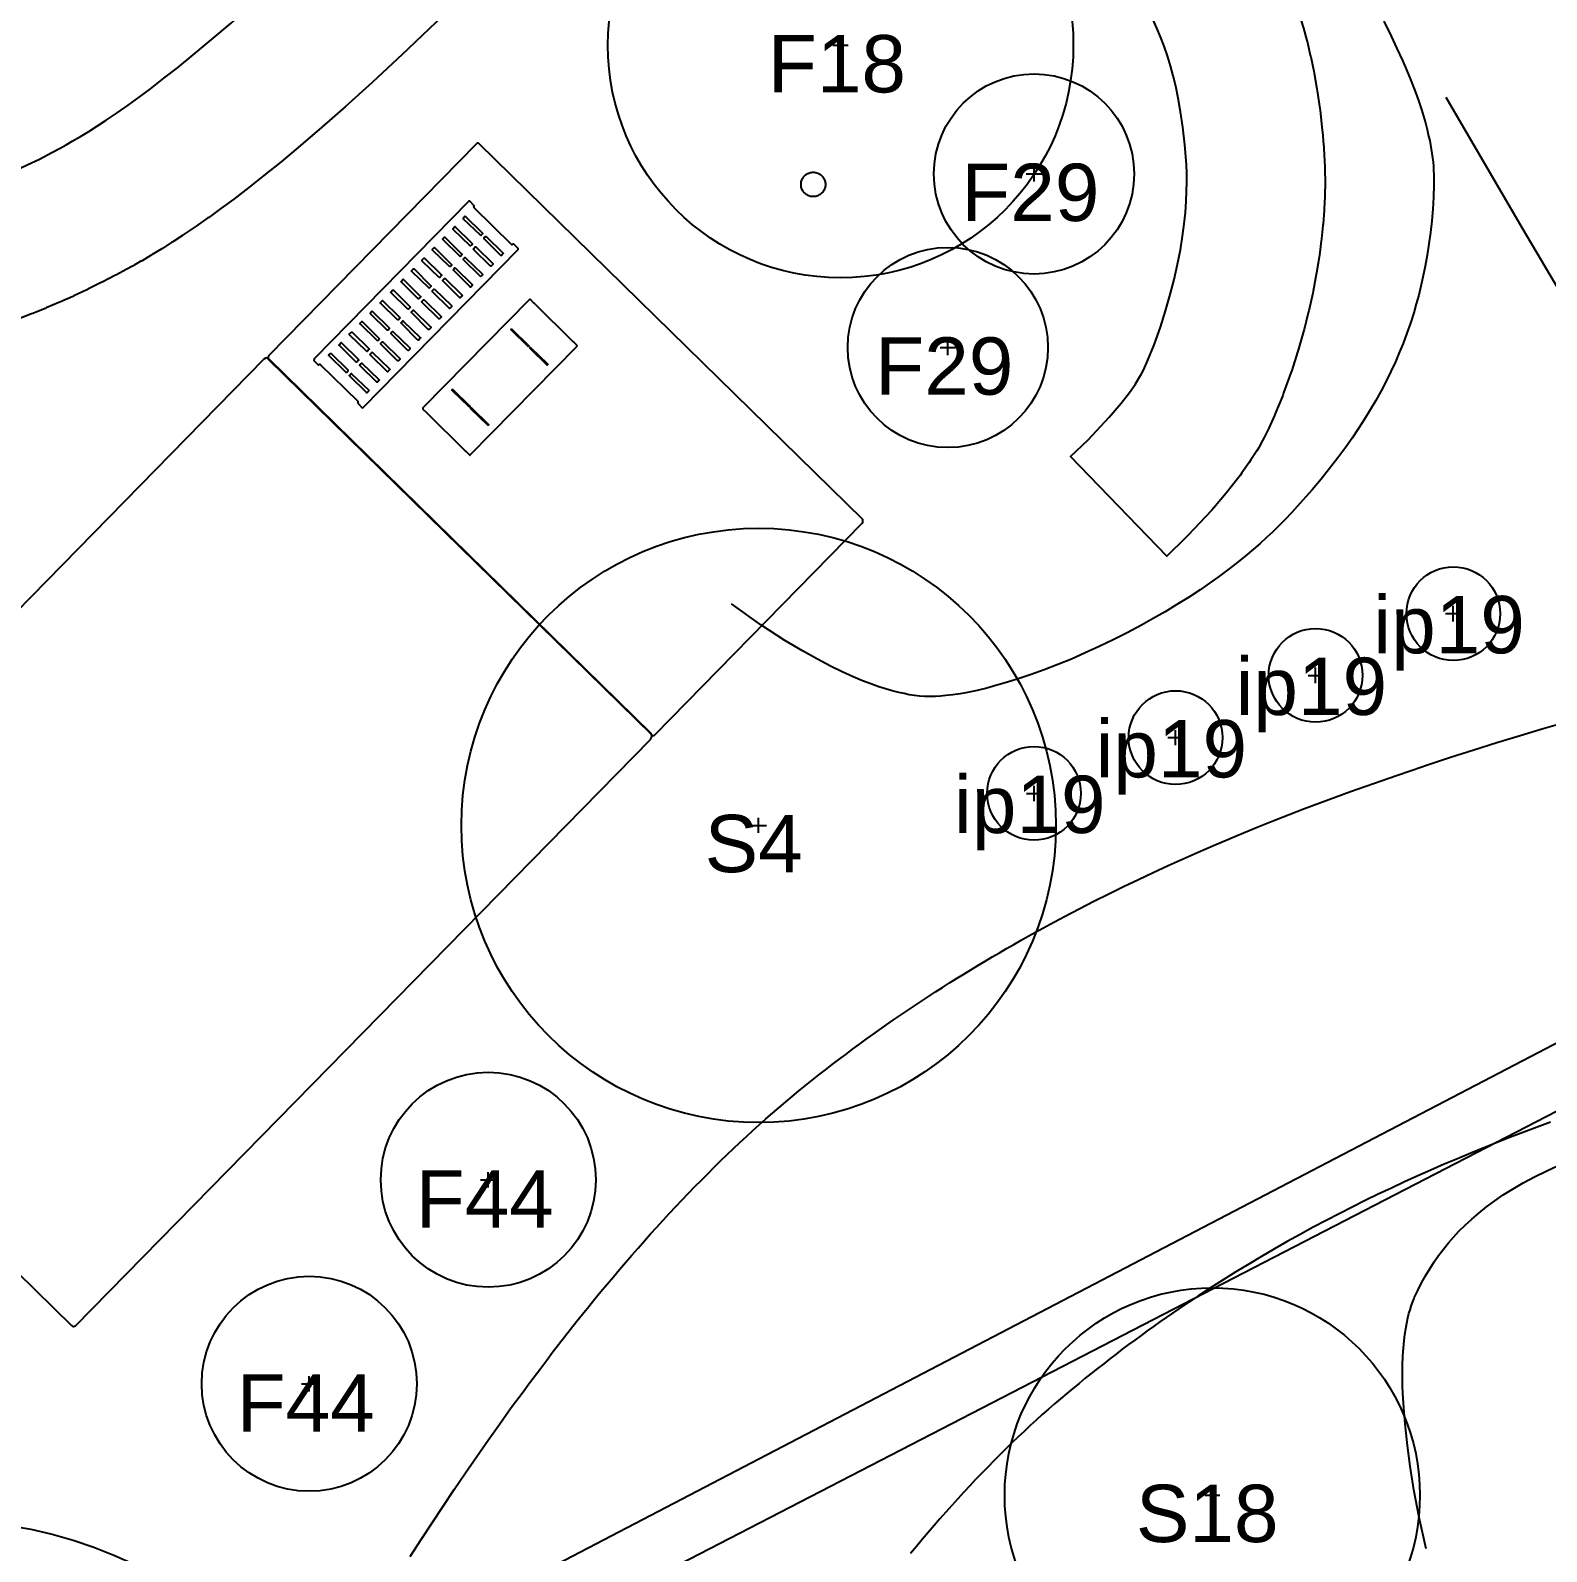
# Model space of a CAD drawing. Header units: millimetres. Extents: x 0 to 135, y -17 to 120.
# Drawn here: x 51.77 to 61.8, y 71.03 to 81.1 of the extents above; entities that cross this region are included whole.
import ezdxf

# ---------------------------------------------------------------- set-up
doc = ezdxf.new("R2010")
doc.units = ezdxf.units.MM
for name, color, linetype in [('Accessory', 7, 'Continuous'), ('Box', 7, 'Continuous'), ('Hedge', 7, 'Continuous'), ('Label', 7, 'Continuous'), ('Path', 7, 'Continuous'), ('Plan View', 7, 'Continuous'), ('Plant', 7, 'Continuous'), ('Shape', 7, 'Continuous'), ('Sprinkler Line', 7, 'Continuous'), ('Stone Path', 7, 'Continuous')]:
    doc.layers.add(name, color=color, linetype=linetype)
picture_1 = doc.add_image_def('image1.jpg', size_in_pixel=(8192, 8192))

# ---------------------------------------------------------------- blocks, each defined once
blk = doc.blocks.new('1')
at = {"flags": 1}
for tag in ['Export Name', 'Export Layer']:
    blk.add_attdef(tag, (0, 0), '', height=0.0254, dxfattribs=at)
at = {"layer": 'Plan View'}
image = blk.add_image(picture_1, insert=(0, 0), size_in_units=(120, 120), dxfattribs=dict(at, fade=50))
image.dxf.flags = 7
blk = doc.blocks.new('26')
at = {"layer": 'Path'}
for points in [[(54.287, 71.001), (54.359, 71.113), (54.431, 71.224), (54.504, 71.334), (54.578, 71.445), (54.652, 71.554), (54.727, 71.663), (54.803, 71.771), (54.879, 71.879), (54.955, 71.986), (55.033, 72.091), (55.072, 72.144), (55.15, 72.248), (55.189, 72.3), (55.228, 72.352), (55.268, 72.403), (55.308, 72.454), (55.347, 72.505), (55.387, 72.555), (55.427, 72.605), (55.468, 72.655), (55.508, 72.705), (55.548, 72.754), (55.589, 72.803), (55.63, 72.851), (55.671, 72.9), (55.711, 72.947), (55.753, 72.995), (55.794, 73.042), (55.835, 73.089), (55.876, 73.135), (55.918, 73.181), (55.96, 73.227), (56.001, 73.272), (56.043, 73.317), (56.085, 73.361), (56.127, 73.405), (56.169, 73.449), (56.212, 73.492), (56.254, 73.534), (56.296, 73.577), (56.339, 73.618), (56.382, 73.66), (56.424, 73.701), (56.467, 73.741), (56.51, 73.781), (56.553, 73.82), (56.596, 73.859), (56.639, 73.897), (56.683, 73.935), (56.726, 73.972), (56.77, 74.009), (56.813, 74.045), (56.857, 74.081), (56.901, 74.117), (56.945, 74.152), (56.989, 74.187), (57.033, 74.221), (57.078, 74.256), (57.122, 74.29), (57.167, 74.323), (57.212, 74.357), (57.257, 74.39), (57.302, 74.423), (57.347, 74.455), (57.392, 74.488), (57.438, 74.52), (57.483, 74.552), (57.529, 74.583), (57.575, 74.614), (57.621, 74.645), (57.667, 74.676), (57.714, 74.706), (57.76, 74.736), (57.807, 74.766), (57.853, 74.796), (57.9, 74.825), (57.947, 74.854), (57.994, 74.883), (58.041, 74.912), (58.088, 74.94), (58.135, 74.968), (58.183, 74.996), (58.23, 75.024), (58.278, 75.051), (58.326, 75.078), (58.374, 75.105), (58.421, 75.131), (58.47, 75.158), (58.518, 75.184), (58.614, 75.236), (58.711, 75.286), (58.808, 75.336), (58.906, 75.385), (59.004, 75.433), (59.102, 75.48), (59.201, 75.527), (59.3, 75.572), (59.399, 75.617), (59.498, 75.661), (59.598, 75.705), (59.698, 75.747), (59.798, 75.789), (59.898, 75.83), (59.999, 75.87), (60.1, 75.91), (60.201, 75.949), (60.302, 75.987), (60.403, 76.025), (60.505, 76.062), (60.606, 76.098), (60.708, 76.134), (60.81, 76.169), (60.912, 76.204), (61.014, 76.238), (61.167, 76.289), (61.32, 76.338), (61.473, 76.386), (61.627, 76.433), (61.78, 76.479), (61.933, 76.524)], [(61.828, 73.875), (61.74, 73.842), (61.651, 73.809), (61.563, 73.775), (61.475, 73.741), (61.387, 73.706), (61.3, 73.67), (61.212, 73.633), (61.124, 73.596), (61.037, 73.558), (60.95, 73.519), (60.863, 73.48), (60.776, 73.439), (60.689, 73.398), (60.603, 73.356), (60.516, 73.313), (60.43, 73.269), (60.344, 73.225), (60.258, 73.179), (60.173, 73.132), (60.087, 73.085), (60.002, 73.036), (59.917, 72.987), (59.832, 72.936), (59.747, 72.885), (59.663, 72.832), (59.579, 72.778), (59.495, 72.724), (59.453, 72.696), (59.411, 72.668), (59.369, 72.64), (59.328, 72.611), (59.286, 72.582), (59.244, 72.553), (59.203, 72.523), (59.161, 72.494), (59.12, 72.464), (59.079, 72.433), (59.037, 72.403), (58.996, 72.372), (58.955, 72.34), (58.914, 72.309), (58.873, 72.277), (58.832, 72.245), (58.791, 72.212), (58.75, 72.18), (58.71, 72.146), (58.669, 72.113), (58.628, 72.079), (58.588, 72.045), (58.547, 72.011), (58.507, 71.975), (58.466, 71.94), (58.426, 71.903), (58.386, 71.867), (58.346, 71.829), (58.306, 71.791), (58.266, 71.753), (58.226, 71.714), (58.186, 71.674), (58.146, 71.634), (58.106, 71.593), (58.066, 71.552), (58.026, 71.51), (57.987, 71.468), (57.947, 71.426), (57.908, 71.383), (57.868, 71.339), (57.829, 71.295), (57.79, 71.251), (57.751, 71.206), (57.712, 71.16), (57.673, 71.114), (57.634, 71.068), (57.595, 71.022)]]:
    blk.add_lwpolyline(points, dxfattribs=at)
at = {"flags": 1}
for tag in ['Export Name', 'Export Layer']:
    blk.add_attdef(tag, (0, 0), '', height=0.0254, dxfattribs=at)
blk = doc.blocks.new('69')
at = {"layer": 'Plant'}
for points in [[(61.134, 77.239), (61.236, 77.239)], [(61.185, 77.188), (61.185, 77.29)]]:
    blk.add_lwpolyline(points, dxfattribs=at)
blk.add_circle((61.185, 77.239), 0.31, dxfattribs=at)
at = {"flags": 1}
for tag in ['Export Name', 'Export Layer']:
    blk.add_attdef(tag, (0, 0), '', height=0.0254, dxfattribs=at)
blk = doc.blocks.new('70')
at = {"layer": 'Plant'}
for points in [[(60.224, 76.831), (60.325, 76.831)], [(60.274, 76.78), (60.274, 76.882)]]:
    blk.add_lwpolyline(points, dxfattribs=at)
blk.add_circle((60.274, 76.831), 0.31, dxfattribs=at)
at = {"flags": 1}
for tag in ['Export Name', 'Export Layer']:
    blk.add_attdef(tag, (0, 0), '', height=0.0254, dxfattribs=at)
blk = doc.blocks.new('99')
at = {"layer": 'Plant'}
for points in [[(59.297, 76.419), (59.399, 76.419)], [(59.348, 76.368), (59.348, 76.469)]]:
    blk.add_lwpolyline(points, dxfattribs=at)
blk.add_circle((59.348, 76.419), 0.31, dxfattribs=at)
at = {"flags": 1}
for tag in ['Export Name', 'Export Layer']:
    blk.add_attdef(tag, (0, 0), '', height=0.0254, dxfattribs=at)
blk = doc.blocks.new('116')
at = {"layer": 'Plant'}
for points in [[(57.842, 78.949), (57.842, 79.051)], [(57.792, 79), (57.893, 79)]]:
    blk.add_lwpolyline(points, dxfattribs=at)
blk.add_circle((57.842, 79), 0.662, dxfattribs=at)
at = {"flags": 1}
for tag in ['Export Name', 'Export Layer']:
    blk.add_attdef(tag, (0, 0), '', height=0.0254, dxfattribs=at)
blk = doc.blocks.new('134')
at = {"layer": 'Plant'}
for points in [[(57.133, 80.949), (57.133, 81.051)], [(57.082, 81), (57.184, 81)]]:
    blk.add_lwpolyline(points, dxfattribs=at)
blk.add_circle((57.133, 81), 1.539, dxfattribs=at)
at = {"flags": 1}
for tag in ['Export Name', 'Export Layer']:
    blk.add_attdef(tag, (0, 0), '', height=0.0254, dxfattribs=at)
blk = doc.blocks.new('136')
at = {"layer": 'Plant'}
for points in [[(58.361, 80.148), (58.463, 80.148)], [(58.412, 80.098), (58.412, 80.199)]]:
    blk.add_lwpolyline(points, dxfattribs=at)
blk.add_circle((58.412, 80.148), 0.662, dxfattribs=at)
at = {"flags": 1}
for tag in ['Export Name', 'Export Layer']:
    blk.add_attdef(tag, (0, 0), '', height=0.0254, dxfattribs=at)
blk = doc.blocks.new('149')
at = {"layer": 'Plant'}
for points in [[(56.591, 75.788), (56.591, 75.889)], [(56.54, 75.838), (56.642, 75.838)]]:
    blk.add_lwpolyline(points, dxfattribs=at)
blk.add_circle((56.591, 75.838), 1.966, dxfattribs=at)
at = {"flags": 1}
for tag in ['Export Name', 'Export Layer']:
    blk.add_attdef(tag, (0, 0), '', height=0.0254, dxfattribs=at)
blk = doc.blocks.new('183')
at = {"layer": 'Accessory'}
blk.add_lwpolyline([(52.053, 72.526), (52.06, 72.524), (52.067, 72.525), (52.073, 72.528), (55.876, 76.407), (55.883, 76.42), (55.885, 76.427), (55.885, 76.434), (55.88, 76.447), (53.351, 78.926), (53.343, 78.93), (53.338, 78.932), (53.33, 78.93), (53.318, 78.923), (49.524, 75.049), (49.516, 75.036), (49.514, 75.03), (49.514, 75.023), (49.518, 75.01), (52.047, 72.53)], close=True, dxfattribs=at)
at = {"flags": 1}
for tag in ['Export Name', 'Export Layer']:
    blk.add_attdef(tag, (0, 0), '', height=0.0254, dxfattribs=at)
blk = doc.blocks.new('184')
at = {"layer": 'Accessory'}
for points in [[(53.969, 78.602), (53.971, 78.601), (53.973, 78.601), (53.976, 78.602), (54.998, 79.645), (55, 79.648), (55, 79.651), (55, 79.654), (54.998, 79.657), (54.974, 79.681), (54.971, 79.683), (54.968, 79.683), (54.967, 79.683), (54.964, 79.682), (54.961, 79.68), (54.96, 79.68), (54.958, 79.68), (54.709, 79.925), (54.709, 79.926), (54.708, 79.928), (54.71, 79.935), (54.71, 79.938), (54.708, 79.94), (54.683, 79.966), (54.68, 79.967), (54.679, 79.968), (54.677, 79.968), (54.676, 79.967), (54.673, 79.966), (53.652, 78.924), (53.651, 78.921), (53.65, 78.918), (53.65, 78.915), (53.652, 78.912), (53.676, 78.888), (53.679, 78.886), (53.682, 78.885), (53.683, 78.886), (53.689, 78.889), (53.69, 78.889), (53.692, 78.888), (53.941, 78.644), (53.941, 78.643), (53.942, 78.641), (53.941, 78.639), (53.94, 78.634), (53.94, 78.632), (53.942, 78.629), (53.967, 78.603)], [(54.752, 79.742), (54.751, 79.743), (54.64, 79.85), (54.639, 79.852), (54.638, 79.853), (54.638, 79.854), (54.638, 79.856), (54.638, 79.857), (54.646, 79.866), (54.649, 79.868), (54.651, 79.869), (54.652, 79.868), (54.653, 79.867), (54.763, 79.758), (54.764, 79.757), (54.764, 79.755), (54.764, 79.754), (54.764, 79.753), (54.763, 79.75), (54.756, 79.743), (54.755, 79.743), (54.754, 79.742)], [(54.615, 79.604), (54.612, 79.606), (54.504, 79.712), (54.502, 79.715), (54.502, 79.716), (54.503, 79.719), (54.511, 79.728), (54.512, 79.729), (54.514, 79.729), (54.515, 79.729), (54.516, 79.729), (54.626, 79.62), (54.627, 79.619), (54.627, 79.617), (54.628, 79.616), (54.628, 79.614), (54.627, 79.613), (54.621, 79.605), (54.619, 79.604), (54.618, 79.603), (54.617, 79.603)], [(54.684, 79.672), (54.683, 79.672), (54.571, 79.781), (54.57, 79.782), (54.569, 79.784), (54.569, 79.785), (54.57, 79.788), (54.58, 79.799), (54.581, 79.799), (54.583, 79.8), (54.584, 79.799), (54.694, 79.69), (54.696, 79.688), (54.696, 79.686), (54.696, 79.685), (54.696, 79.683), (54.694, 79.68), (54.687, 79.673), (54.686, 79.672)], [(54.888, 79.608), (54.886, 79.609), (54.777, 79.717), (54.775, 79.72), (54.775, 79.722), (54.775, 79.723), (54.775, 79.724), (54.778, 79.729), (54.782, 79.733), (54.783, 79.734), (54.785, 79.734), (54.786, 79.734), (54.788, 79.734), (54.899, 79.626), (54.901, 79.623), (54.901, 79.621), (54.9, 79.619), (54.892, 79.61), (54.891, 79.609), (54.889, 79.608)], [(54.547, 79.535), (54.435, 79.644), (54.435, 79.645), (54.434, 79.647), (54.435, 79.648), (54.435, 79.65), (54.443, 79.659), (54.444, 79.66), (54.446, 79.66), (54.447, 79.661), (54.449, 79.659), (54.558, 79.552), (54.56, 79.549), (54.56, 79.548), (54.56, 79.547), (54.56, 79.545), (54.559, 79.542), (54.553, 79.536), (54.552, 79.535), (54.55, 79.535), (54.549, 79.535)], [(54.82, 79.538), (54.819, 79.538), (54.815, 79.541), (54.708, 79.647), (54.707, 79.65), (54.706, 79.651), (54.706, 79.652), (54.707, 79.655), (54.714, 79.663), (54.716, 79.664), (54.717, 79.665), (54.718, 79.665), (54.72, 79.665), (54.832, 79.556), (54.833, 79.555), (54.833, 79.554), (54.833, 79.552), (54.832, 79.549), (54.823, 79.539), (54.821, 79.538)], [(54.409, 79.394), (54.297, 79.503), (54.296, 79.504), (54.296, 79.506), (54.296, 79.507), (54.298, 79.51), (54.306, 79.519), (54.307, 79.52), (54.309, 79.521), (54.31, 79.52), (54.312, 79.52), (54.421, 79.411), (54.422, 79.41), (54.423, 79.408), (54.423, 79.407), (54.423, 79.405), (54.423, 79.404), (54.415, 79.395), (54.413, 79.394), (54.412, 79.393), (54.411, 79.393)], [(54.477, 79.464), (54.366, 79.572), (54.365, 79.573), (54.365, 79.575), (54.365, 79.576), (54.366, 79.579), (54.377, 79.591), (54.378, 79.592), (54.379, 79.592), (54.381, 79.591), (54.492, 79.482), (54.493, 79.479), (54.493, 79.477), (54.492, 79.474), (54.484, 79.465), (54.483, 79.464), (54.481, 79.463), (54.48, 79.463), (54.478, 79.464)], [(54.683, 79.401), (54.574, 79.509), (54.572, 79.511), (54.571, 79.514), (54.572, 79.515), (54.572, 79.517), (54.579, 79.524), (54.58, 79.526), (54.581, 79.526), (54.583, 79.526), (54.586, 79.525), (54.696, 79.417), (54.697, 79.415), (54.697, 79.414), (54.697, 79.412), (54.697, 79.411), (54.689, 79.402), (54.687, 79.401), (54.686, 79.4), (54.684, 79.4)], [(54.751, 79.469), (54.64, 79.579), (54.639, 79.582), (54.639, 79.583), (54.64, 79.586), (54.646, 79.594), (54.648, 79.595), (54.649, 79.595), (54.651, 79.595), (54.652, 79.594), (54.762, 79.487), (54.764, 79.486), (54.764, 79.484), (54.765, 79.483), (54.765, 79.482), (54.763, 79.479), (54.756, 79.471), (54.755, 79.47), (54.754, 79.469), (54.752, 79.469)], [(54.341, 79.323), (54.338, 79.325), (54.229, 79.432), (54.228, 79.434), (54.227, 79.435), (54.227, 79.436), (54.229, 79.439), (54.238, 79.45), (54.24, 79.45), (54.241, 79.451), (54.242, 79.45), (54.353, 79.34), (54.354, 79.339), (54.355, 79.336), (54.354, 79.333), (54.346, 79.324), (54.344, 79.323), (54.343, 79.323)], [(54.615, 79.329), (54.614, 79.329), (54.611, 79.332), (54.504, 79.438), (54.502, 79.441), (54.502, 79.442), (54.502, 79.443), (54.502, 79.446), (54.511, 79.455), (54.512, 79.456), (54.514, 79.457), (54.515, 79.457), (54.516, 79.457), (54.518, 79.456), (54.628, 79.349), (54.63, 79.346), (54.63, 79.345), (54.629, 79.343), (54.628, 79.34), (54.618, 79.33), (54.617, 79.329)], [(54.203, 79.184), (54.092, 79.291), (54.091, 79.292), (54.09, 79.294), (54.09, 79.295), (54.09, 79.297), (54.092, 79.299), (54.1, 79.308), (54.101, 79.309), (54.103, 79.31), (54.104, 79.31), (54.106, 79.309), (54.214, 79.202), (54.216, 79.199), (54.217, 79.196), (54.217, 79.195), (54.217, 79.193), (54.209, 79.184), (54.207, 79.183), (54.206, 79.183), (54.204, 79.183)], [(54.271, 79.254), (54.16, 79.362), (54.159, 79.363), (54.159, 79.364), (54.159, 79.366), (54.16, 79.369), (54.169, 79.379), (54.17, 79.38), (54.172, 79.38), (54.173, 79.38), (54.175, 79.379), (54.284, 79.271), (54.285, 79.268), (54.286, 79.267), (54.286, 79.266), (54.286, 79.264), (54.278, 79.255), (54.276, 79.254), (54.275, 79.253), (54.274, 79.253), (54.272, 79.253)], [(54.477, 79.189), (54.475, 79.19), (54.366, 79.298), (54.365, 79.301), (54.364, 79.302), (54.364, 79.304), (54.365, 79.306), (54.372, 79.314), (54.374, 79.315), (54.375, 79.316), (54.377, 79.316), (54.378, 79.316), (54.381, 79.314), (54.49, 79.208), (54.491, 79.205), (54.491, 79.203), (54.491, 79.201), (54.481, 79.19), (54.48, 79.189), (54.478, 79.189)], [(54.545, 79.26), (54.436, 79.367), (54.434, 79.37), (54.433, 79.371), (54.433, 79.374), (54.435, 79.377), (54.442, 79.385), (54.443, 79.386), (54.444, 79.386), (54.446, 79.386), (54.447, 79.385), (54.559, 79.277), (54.56, 79.275), (54.56, 79.274), (54.56, 79.273), (54.559, 79.27), (54.55, 79.261), (54.549, 79.26), (54.547, 79.259), (54.546, 79.259)], [(54.137, 79.114), (54.135, 79.115), (54.024, 79.223), (54.023, 79.225), (54.023, 79.226), (54.023, 79.227), (54.023, 79.229), (54.031, 79.238), (54.034, 79.24), (54.035, 79.24), (54.036, 79.24), (54.038, 79.239), (54.147, 79.13), (54.148, 79.129), (54.148, 79.127), (54.149, 79.126), (54.148, 79.123), (54.142, 79.116), (54.139, 79.114), (54.138, 79.114)], [(54.408, 79.119), (54.406, 79.12), (54.297, 79.229), (54.296, 79.23), (54.296, 79.232), (54.296, 79.233), (54.296, 79.236), (54.303, 79.244), (54.305, 79.245), (54.307, 79.246), (54.309, 79.246), (54.31, 79.245), (54.421, 79.137), (54.422, 79.136), (54.423, 79.134), (54.423, 79.133), (54.422, 79.131), (54.42, 79.128), (54.412, 79.12), (54.411, 79.119), (54.409, 79.119)], [(54, 78.974), (53.998, 78.975), (53.886, 79.083), (53.886, 79.085), (53.885, 79.086), (53.886, 79.088), (53.886, 79.089), (53.888, 79.092), (53.897, 79.101), (53.898, 79.102), (53.899, 79.102), (53.901, 79.102), (53.902, 79.102), (54.012, 78.993), (54.013, 78.992), (54.013, 78.99), (54.014, 78.989), (54.014, 78.987), (54.013, 78.986), (54.004, 78.975), (54.002, 78.975), (54.001, 78.974)], [(54.07, 79.045), (54.069, 79.046), (53.957, 79.154), (53.956, 79.155), (53.955, 79.157), (53.955, 79.158), (53.956, 79.161), (53.964, 79.17), (53.966, 79.171), (53.967, 79.171), (53.969, 79.171), (54.079, 79.062), (54.081, 79.059), (54.081, 79.058), (54.081, 79.057), (54.081, 79.055), (54.08, 79.054), (54.074, 79.047), (54.073, 79.046), (54.072, 79.045)], [(54.272, 78.98), (54.271, 78.981), (54.162, 79.089), (54.161, 79.09), (54.16, 79.092), (54.16, 79.093), (54.16, 79.095), (54.16, 79.096), (54.161, 79.097), (54.166, 79.104), (54.168, 79.105), (54.169, 79.106), (54.17, 79.106), (54.172, 79.105), (54.284, 78.997), (54.285, 78.996), (54.285, 78.994), (54.285, 78.993), (54.285, 78.99), (54.276, 78.981), (54.275, 78.98), (54.274, 78.98)], [(54.338, 79.049), (54.228, 79.159), (54.227, 79.161), (54.227, 79.162), (54.227, 79.164), (54.228, 79.165), (54.235, 79.174), (54.237, 79.175), (54.238, 79.176), (54.24, 79.176), (54.241, 79.175), (54.353, 79.066), (54.354, 79.065), (54.354, 79.064), (54.354, 79.062), (54.353, 79.061), (54.344, 79.05), (54.343, 79.049), (54.341, 79.049), (54.34, 79.049)], [(53.932, 78.904), (53.93, 78.904), (53.818, 79.013), (53.817, 79.014), (53.817, 79.016), (53.817, 79.017), (53.818, 79.02), (53.827, 79.03), (53.829, 79.031), (53.83, 79.032), (53.832, 79.031), (53.942, 78.922), (53.943, 78.92), (53.944, 78.918), (53.944, 78.917), (53.944, 78.915), (53.943, 78.914), (53.936, 78.906), (53.935, 78.905), (53.933, 78.904)], [(54.206, 78.911), (54.204, 78.911), (54.201, 78.914), (54.094, 79.02), (54.093, 79.023), (54.092, 79.024), (54.092, 79.025), (54.093, 79.028), (54.098, 79.035), (54.101, 79.037), (54.103, 79.037), (54.104, 79.037), (54.107, 79.035), (54.217, 78.928), (54.218, 78.927), (54.218, 78.925), (54.218, 78.924), (54.217, 78.921), (54.209, 78.912), (54.207, 78.911)], [(53.864, 78.835), (53.863, 78.835), (53.751, 78.944), (53.75, 78.945), (53.749, 78.946), (53.749, 78.948), (53.749, 78.949), (53.751, 78.953), (53.758, 78.96), (53.76, 78.961), (53.761, 78.961), (53.762, 78.961), (53.764, 78.96), (53.873, 78.852), (53.875, 78.849), (53.875, 78.848), (53.875, 78.846), (53.874, 78.843), (53.87, 78.838), (53.867, 78.835), (53.865, 78.835)], [(54.135, 78.84), (54.134, 78.841), (54.024, 78.949), (54.023, 78.951), (54.023, 78.952), (54.022, 78.953), (54.022, 78.955), (54.023, 78.956), (54.025, 78.959), (54.032, 78.967), (54.034, 78.968), (54.035, 78.968), (54.036, 78.968), (54.038, 78.967), (54.148, 78.86), (54.149, 78.859), (54.15, 78.857), (54.151, 78.856), (54.151, 78.855), (54.15, 78.853), (54.139, 78.841), (54.138, 78.84), (54.137, 78.84)], [(54, 78.701), (53.998, 78.701), (53.997, 78.702), (53.887, 78.811), (53.886, 78.812), (53.886, 78.814), (53.886, 78.815), (53.886, 78.816), (53.887, 78.818), (53.894, 78.826), (53.895, 78.826), (53.897, 78.827), (53.898, 78.827), (53.899, 78.826), (54.01, 78.719), (54.011, 78.718), (54.012, 78.716), (54.012, 78.715), (54.012, 78.713), (54.011, 78.71), (54.002, 78.702), (54.001, 78.701)], [(54.067, 78.77), (54.066, 78.77), (53.956, 78.879), (53.954, 78.881), (53.954, 78.883), (53.954, 78.884), (53.955, 78.887), (53.961, 78.895), (53.963, 78.896), (53.964, 78.897), (53.966, 78.897), (53.967, 78.897), (54.079, 78.788), (54.08, 78.787), (54.081, 78.785), (54.081, 78.784), (54.08, 78.781), (54.07, 78.771), (54.068, 78.77)]]:
    blk.add_lwpolyline(points, close=True, dxfattribs=at)
at = {"flags": 1}
for tag in ['Export Name', 'Export Layer']:
    blk.add_attdef(tag, (0, 0), '', height=0.0254, dxfattribs=at)
blk = doc.blocks.new('185')
at = {"layer": 'Accessory'}
for points in [[(54.679, 78.289), (54.681, 78.288), (54.682, 78.288), (54.684, 78.289), (55.388, 79.007), (55.389, 79.009), (55.39, 79.011), (55.389, 79.014), (55.388, 79.016), (55.368, 79.035), (55.364, 79.038), (55.108, 79.291), (55.104, 79.293), (55.081, 79.317), (55.079, 79.318), (55.078, 79.318), (55.077, 79.318), (55.075, 79.317), (54.371, 78.6), (54.37, 78.598), (54.369, 78.595), (54.369, 78.593), (54.371, 78.591), (54.391, 78.572), (54.395, 78.569), (54.651, 78.316), (54.655, 78.314), (54.678, 78.29)], [(55.068, 79.006), (55.067, 79.006), (54.956, 79.115), (54.955, 79.116), (54.955, 79.117), (54.955, 79.118), (54.955, 79.119), (54.955, 79.121), (54.956, 79.121), (54.958, 79.122), (54.959, 79.121), (54.961, 79.12), (55.069, 79.014), (55.071, 79.011), (55.071, 79.01), (55.071, 79.009), (55.071, 79.008), (55.07, 79.007), (55.069, 79.006)], [(55.191, 78.885), (55.081, 78.992), (55.079, 78.994), (55.079, 78.995), (55.079, 78.997), (55.079, 78.998), (55.079, 78.999), (55.08, 79), (55.081, 79), (55.082, 79), (55.083, 79), (55.194, 78.891), (55.195, 78.889), (55.195, 78.888), (55.195, 78.887), (55.195, 78.886), (55.194, 78.885), (55.193, 78.884), (55.192, 78.884)], [(54.676, 78.607), (54.565, 78.716), (54.564, 78.718), (54.564, 78.719), (54.564, 78.72), (54.565, 78.722), (54.566, 78.722), (54.567, 78.722), (54.568, 78.722), (54.678, 78.615), (54.68, 78.613), (54.68, 78.611), (54.68, 78.61), (54.68, 78.609), (54.68, 78.608), (54.678, 78.607), (54.678, 78.607), (54.677, 78.607)], [(54.799, 78.486), (54.689, 78.593), (54.688, 78.595), (54.688, 78.597), (54.688, 78.598), (54.688, 78.599), (54.688, 78.6), (54.689, 78.601), (54.691, 78.601), (54.692, 78.601), (54.694, 78.599), (54.803, 78.492), (54.804, 78.49), (54.804, 78.489), (54.804, 78.488), (54.804, 78.487), (54.803, 78.486), (54.802, 78.485), (54.801, 78.485), (54.8, 78.485)]]:
    blk.add_lwpolyline(points, close=True, dxfattribs=at)
at = {"flags": 1}
for tag in ['Export Name', 'Export Layer']:
    blk.add_attdef(tag, (0, 0), '', height=0.0254, dxfattribs=at)
blk = doc.blocks.new('268')
at = {"layer": 'Plant'}
for points in [[(51.188, 68.264), (51.188, 68.366)], [(51.138, 68.315), (51.239, 68.315)]]:
    blk.add_lwpolyline(points, dxfattribs=at)
blk.add_circle((51.188, 68.315), 2.926, dxfattribs=at)
at = {"flags": 1}
for tag in ['Export Name', 'Export Layer']:
    blk.add_attdef(tag, (0, 0), '', height=0.0254, dxfattribs=at)
blk = doc.blocks.new('272')
at = {"layer": 'Plant'}
for points in [[(54.752, 73.494), (54.853, 73.494)], [(54.803, 73.443), (54.803, 73.545)]]:
    blk.add_lwpolyline(points, dxfattribs=at)
blk.add_circle((54.803, 73.494), 0.711, dxfattribs=at)
at = {"flags": 1}
for tag in ['Export Name', 'Export Layer']:
    blk.add_attdef(tag, (0, 0), '', height=0.0254, dxfattribs=at)
blk = doc.blocks.new('275')
at = {"layer": 'Plant'}
for points in [[(59.591, 71.355), (59.591, 71.457)], [(59.541, 71.406), (59.642, 71.406)]]:
    blk.add_lwpolyline(points, dxfattribs=at)
blk.add_circle((59.591, 71.406), 1.373, dxfattribs=at)
at = {"flags": 1}
for tag in ['Export Name', 'Export Layer']:
    blk.add_attdef(tag, (0, 0), '', height=0.0254, dxfattribs=at)
blk = doc.blocks.new('277')
at = {"layer": 'Plant'}
for points in [[(53.619, 72.093), (53.619, 72.195)], [(53.568, 72.144), (53.669, 72.144)]]:
    blk.add_lwpolyline(points, dxfattribs=at)
blk.add_circle((53.619, 72.144), 0.711, dxfattribs=at)
at = {"flags": 1}
for tag in ['Export Name', 'Export Layer']:
    blk.add_attdef(tag, (0, 0), '', height=0.0254, dxfattribs=at)
blk = doc.blocks.new('278')
at = {"layer": 'Plant'}
for points in [[(58.412, 75.999), (58.412, 76.101)], [(58.362, 76.05), (58.463, 76.05)]]:
    blk.add_lwpolyline(points, dxfattribs=at)
blk.add_circle((58.412, 76.05), 0.31, dxfattribs=at)
at = {"flags": 1}
for tag in ['Export Name', 'Export Layer']:
    blk.add_attdef(tag, (0, 0), '', height=0.0254, dxfattribs=at)
blk = doc.blocks.new('321')
at = {"layer": 'Sprinkler Line'}
blk.add_lwpolyline([(83.106, 85.478), (40.74, 63.377)], dxfattribs=at)
at = {"flags": 1}
for tag in ['Export Name', 'Export Layer']:
    blk.add_attdef(tag, (0, 0), '', height=0.0254, dxfattribs=at)
blk = doc.blocks.new('340')
at = {"layer": 'Hedge'}
blk.add_lwpolyline([(45.759, 78.629), (46.642, 78.844), (47.503, 79.056), (48.361, 79.27), (48.98, 79.429), (49.281, 79.51), (49.463, 79.558), (49.471, 79.56), (49.676, 79.611), (49.685, 79.613), (50.043, 79.695), (50.573, 79.812), (50.76, 79.856), (50.895, 79.891), (51.003, 79.921), (51.098, 79.95), (51.194, 79.98), (51.278, 80.009), (51.363, 80.04), (51.449, 80.073), (51.523, 80.103), (51.599, 80.136), (51.675, 80.171), (51.754, 80.208), (51.834, 80.247), (51.916, 80.289), (51.971, 80.319), (52.011, 80.341), (52.051, 80.364), (52.106, 80.396), (52.162, 80.43), (52.218, 80.466), (52.275, 80.503), (52.348, 80.553), (52.421, 80.604), (52.495, 80.657), (52.568, 80.712), (52.658, 80.781), (52.748, 80.851), (52.852, 80.936), (52.971, 81.035), (53.104, 81.148), (53.248, 81.275), (53.417, 81.428), (53.644, 81.639), (54.293, 82.26), (54.301, 82.268), (54.38, 82.339), (54.391, 82.349), (54.431, 82.383), (54.903, 82.796), (54.921, 82.811), (55.022, 82.891), (55.042, 82.905), (55.13, 82.968), (55.149, 82.981), (55.232, 83.033), (55.246, 83.042), (55.292, 83.068), (55.306, 83.076), (55.511, 83.186), (55.533, 83.197), (55.656, 83.255), (55.681, 83.266), (55.787, 83.308), (55.814, 83.318), (55.915, 83.351), (55.941, 83.359), (56.044, 83.386), (56.069, 83.392), (56.195, 83.418), (56.214, 83.421), (56.306, 83.436), (56.322, 83.438), (56.511, 83.461), (56.528, 83.463), (56.684, 83.476), (56.7, 83.477), (56.839, 83.484), (56.854, 83.485), (56.977, 83.487), (56.992, 83.487), (57.112, 83.484), (57.127, 83.484), (57.232, 83.478), (57.247, 83.477), (57.346, 83.469), (57.361, 83.468), (57.453, 83.457), (57.467, 83.455), (57.551, 83.443), (57.564, 83.441), (57.64, 83.427), (57.654, 83.425), (57.73, 83.409), (57.743, 83.406), (57.811, 83.389), (57.824, 83.386), (57.891, 83.368), (57.905, 83.364), (57.972, 83.343), (57.984, 83.339), (58.034, 83.322), (58.046, 83.318), (58.168, 83.273), (58.181, 83.268), (58.284, 83.226), (58.296, 83.221), (58.389, 83.18), (58.402, 83.174), (58.493, 83.131), (58.506, 83.125), (58.587, 83.083), (58.6, 83.076), (58.68, 83.032), (58.693, 83.024), (58.771, 82.977), (58.784, 82.969), (58.861, 82.919), (58.873, 82.911), (58.942, 82.863), (58.954, 82.855), (59.021, 82.805), (59.033, 82.796), (59.1, 82.743), (59.111, 82.734), (59.169, 82.684), (59.18, 82.675), (59.238, 82.623), (59.247, 82.614), (59.305, 82.559), (59.314, 82.55), (59.371, 82.493), (59.38, 82.484), (59.436, 82.424), (59.444, 82.415), (59.499, 82.352), (59.507, 82.343), (59.562, 82.278), (59.57, 82.269), (59.624, 82.201), (59.628, 82.195), (59.634, 82.188), (59.638, 82.182), (59.701, 82.098), (59.709, 82.087), (59.768, 82.003), (59.775, 81.992), (59.825, 81.917), (59.833, 81.905), (59.879, 81.83), (59.887, 81.818), (59.93, 81.743), (59.937, 81.73), (59.978, 81.655), (59.985, 81.641), (60.022, 81.566), (60.028, 81.553), (60.059, 81.485), (60.065, 81.472), (60.094, 81.403), (60.099, 81.389), (60.129, 81.312), (60.134, 81.298), (60.161, 81.22), (60.166, 81.205), (60.19, 81.126), (60.194, 81.112), (60.216, 81.031), (60.22, 81.018), (60.239, 80.935), (60.243, 80.922), (60.262, 80.829), (60.265, 80.815), (60.283, 80.711), (60.285, 80.697), (60.302, 80.581), (60.304, 80.567), (60.318, 80.438), (60.319, 80.427), (60.327, 80.341), (60.328, 80.33), (60.332, 80.262), (60.333, 80.249), (60.336, 80.181), (60.336, 80.168), (60.337, 80.1), (60.337, 80.087), (60.335, 80.009), (60.335, 79.996), (60.331, 79.919), (60.33, 79.906), (60.324, 79.818), (60.323, 79.806), (60.314, 79.719), (60.312, 79.706), (60.3, 79.611), (60.298, 79.598), (60.281, 79.495), (60.279, 79.482), (60.258, 79.372), (60.255, 79.359), (60.229, 79.243), (60.226, 79.23), (60.198, 79.118), (60.194, 79.105), (60.159, 78.983), (60.155, 78.969), (60.116, 78.847), (60.111, 78.832), (60.063, 78.7), (60.057, 78.683), (60.01, 78.567), (60.003, 78.551), (59.966, 78.467), (59.957, 78.448), (59.935, 78.405), (59.924, 78.384), (59.896, 78.335), (59.885, 78.316), (59.847, 78.257), (59.835, 78.239), (59.787, 78.17), (59.775, 78.153), (59.707, 78.066), (59.694, 78.05), (59.601, 77.939), (59.585, 77.922), (59.43, 77.756), (59.414, 77.74), (59.29, 77.62), (58.654, 78.278), (58.771, 78.39), (58.91, 78.539), (58.989, 78.632), (59.044, 78.703), (59.08, 78.755), (59.106, 78.796), (59.123, 78.826), (59.136, 78.85), (59.165, 78.917), (59.206, 79.017), (59.248, 79.134), (59.282, 79.242), (59.313, 79.35), (59.338, 79.449), (59.361, 79.551), (59.38, 79.647), (59.394, 79.737), (59.405, 79.819), (59.413, 79.893), (59.418, 79.967), (59.421, 80.032), (59.422, 80.097), (59.422, 80.153), (59.42, 80.208), (59.416, 80.264), (59.409, 80.34), (59.396, 80.457), (59.381, 80.56), (59.365, 80.649), (59.349, 80.728), (59.332, 80.797), (59.314, 80.864), (59.294, 80.929), (59.272, 80.993), (59.248, 81.056), (59.224, 81.112), (59.199, 81.167), (59.168, 81.229), (59.135, 81.291), (59.099, 81.354), (59.059, 81.417), (59.017, 81.482), (58.965, 81.555), (58.908, 81.632), (58.906, 81.634), (58.858, 81.695), (58.811, 81.751), (58.764, 81.804), (58.717, 81.854), (58.67, 81.902), (58.622, 81.947), (58.574, 81.99), (58.525, 82.031), (58.47, 82.075), (58.415, 82.116), (58.358, 82.155), (58.294, 82.197), (58.229, 82.236), (58.162, 82.273), (58.093, 82.308), (58.015, 82.346), (57.935, 82.381), (57.844, 82.418), (57.734, 82.458), (57.697, 82.471), (57.643, 82.487), (57.59, 82.502), (57.536, 82.515), (57.473, 82.528), (57.411, 82.539), (57.341, 82.55), (57.263, 82.559), (57.179, 82.566), (57.087, 82.57), (56.983, 82.572), (56.876, 82.571), (56.753, 82.565), (56.614, 82.553), (56.442, 82.532), (56.368, 82.52), (56.264, 82.499), (56.188, 82.478), (56.113, 82.454), (56.033, 82.422), (55.933, 82.375), (55.745, 82.274), (55.713, 82.255), (55.648, 82.214), (55.579, 82.165), (55.497, 82.1), (55.029, 81.691), (54.99, 81.658), (54.921, 81.595), (54.274, 80.976), (54.269, 80.972), (54.035, 80.754), (53.857, 80.593), (53.703, 80.458), (53.561, 80.336), (53.432, 80.229), (53.318, 80.137), (53.219, 80.059), (53.119, 79.982), (53.035, 79.92), (52.954, 79.861), (52.949, 79.857), (52.87, 79.802), (52.864, 79.798), (52.785, 79.745), (52.78, 79.741), (52.717, 79.7), (52.711, 79.696), (52.649, 79.656), (52.643, 79.653), (52.581, 79.615), (52.574, 79.611), (52.513, 79.574), (52.506, 79.571), (52.461, 79.544), (52.455, 79.541), (52.407, 79.515), (52.344, 79.481), (52.338, 79.478), (52.249, 79.432), (52.242, 79.429), (52.155, 79.386), (52.148, 79.382), (52.062, 79.342), (52.055, 79.338), (51.97, 79.3), (51.963, 79.297), (51.88, 79.262), (51.872, 79.258), (51.79, 79.225), (51.782, 79.222), (51.688, 79.185), (51.68, 79.182), (51.587, 79.148), (51.578, 79.145), (51.486, 79.114), (51.478, 79.111), (51.373, 79.078), (51.365, 79.075), (51.261, 79.044), (51.253, 79.042), (51.136, 79.009), (51.128, 79.007), (50.985, 78.97), (50.977, 78.968), (50.781, 78.921), (50.773, 78.919), (50.243, 78.803), (49.893, 78.723), (49.695, 78.674), (49.517, 78.626), (49.212, 78.545), (48.585, 78.384), (47.722, 78.168), (46.859, 77.956), (45.975, 77.741), (45.107, 77.531), (44.225, 77.319), (44.011, 78.208), (44.892, 78.419)], close=True, dxfattribs=at)
at = {"flags": 1}
for tag in ['Export Name', 'Export Layer']:
    blk.add_attdef(tag, (0, 0), '', height=0.0254, dxfattribs=at)
blk = doc.blocks.new('362')
at = {"layer": 'Stone Path'}
blk.add_lwpolyline([(61.005, 71.053), (60.96, 71.259), (60.925, 71.443), (60.9, 71.599), (60.881, 71.736), (60.868, 71.857), (60.859, 71.957), (60.853, 72.046), (60.85, 72.123), (60.849, 72.2), (60.849, 72.265), (60.852, 72.328), (60.855, 72.38), (60.86, 72.431), (60.865, 72.47), (60.87, 72.508), (60.877, 72.545), (60.885, 72.581), (60.891, 72.608), (60.899, 72.633), (60.906, 72.658), (60.915, 72.681), (60.924, 72.704), (60.927, 72.712), (60.951, 72.762), (60.975, 72.812), (61.001, 72.859), (61.029, 72.905), (61.058, 72.95), (61.088, 72.993), (61.12, 73.035), (61.153, 73.076), (61.187, 73.115), (61.222, 73.153), (61.264, 73.194), (61.308, 73.234), (61.353, 73.273), (61.405, 73.315), (61.459, 73.355), (61.515, 73.393), (61.58, 73.434), (61.646, 73.473), (61.722, 73.514), (61.807, 73.556), (61.902, 73.6), (62.015, 73.647), (62.069, 73.668), (62.162, 73.702), (62.246, 73.729), (62.329, 73.754), (62.412, 73.775), (62.493, 73.792), (62.567, 73.806), (62.64, 73.816), (62.713, 73.824), (62.786, 73.829), (62.858, 73.831), (62.931, 73.83), (63.003, 73.827), (63.075, 73.821), (63.147, 73.812), (63.219, 73.8), (63.292, 73.785), (63.364, 73.768), (63.437, 73.747), (63.511, 73.724), (63.533, 73.717), (63.605, 73.69), (63.669, 73.665), (63.736, 73.635), (63.802, 73.603), (63.865, 73.569), (63.926, 73.533), (63.985, 73.495), (64.042, 73.455), (64.097, 73.413), (64.15, 73.369), (64.201, 73.324), (64.251, 73.276), (64.303, 73.222), (64.354, 73.165), (64.403, 73.106), (64.455, 73.039), (64.509, 72.964), (64.566, 72.879), (64.597, 72.829), (64.616, 72.796), (64.634, 72.762), (64.651, 72.727), (64.67, 72.683), (64.689, 72.637), (64.709, 72.582), (64.73, 72.517), (64.752, 72.443), (64.771, 72.367), (64.794, 72.265), (64.817, 72.147), (64.839, 72.001), (64.863, 71.8), (64.88, 71.56)], dxfattribs=at)
at = {"flags": 1}
for tag in ['Export Name', 'Export Layer']:
    blk.add_attdef(tag, (0, 0), '', height=0.0254, dxfattribs=at)
blk = doc.blocks.new('373')
at = {"layer": 'Box'}
blk.add_lwpolyline([(55.889, 76.434), (55.893, 76.433), (55.899, 76.434), (55.905, 76.438), (57.276, 77.838), (57.28, 77.845), (57.281, 77.849), (57.281, 77.854), (57.279, 77.862), (54.742, 80.348), (54.738, 80.351), (54.734, 80.352), (54.729, 80.351), (54.722, 80.346), (53.351, 78.947), (53.347, 78.939), (53.345, 78.935), (53.345, 78.931), (53.348, 78.923), (55.885, 76.437)], close=True, dxfattribs=at)
at = {"flags": 1}
for tag in ['Export Name', 'Export Layer']:
    blk.add_attdef(tag, (0, 0), '', height=0.0254, dxfattribs=at)
blk = doc.blocks.new('394')
at = {"layer": 'Stone Path'}
blk.add_lwpolyline([(60.726, 81.159), (60.774, 81.06), (60.812, 80.979), (60.848, 80.899), (60.876, 80.836), (60.902, 80.774), (60.926, 80.712), (60.943, 80.666), (60.959, 80.62), (60.974, 80.575), (60.988, 80.53), (61.001, 80.486), (61.012, 80.442), (61.022, 80.398), (61.029, 80.369), (61.034, 80.34), (61.039, 80.312), (61.044, 80.283), (61.048, 80.255), (61.051, 80.227), (61.053, 80.199), (61.055, 80.171), (61.057, 80.144), (61.057, 80.117), (61.057, 80.089), (61.057, 80.076), (61.053, 79.995), (61.049, 79.916), (61.042, 79.838), (61.034, 79.761), (61.024, 79.685), (61.012, 79.611), (60.999, 79.537), (60.984, 79.465), (60.971, 79.405), (60.956, 79.346), (60.94, 79.288), (60.923, 79.23), (60.901, 79.161), (60.878, 79.094), (60.853, 79.027), (60.83, 78.971), (60.802, 78.906), (60.772, 78.841), (60.741, 78.777), (60.708, 78.713), (60.673, 78.65), (60.636, 78.587), (60.598, 78.525), (60.558, 78.463), (60.517, 78.401), (60.474, 78.34), (60.422, 78.27), (60.367, 78.199), (60.31, 78.129), (60.251, 78.059), (60.19, 77.989), (60.117, 77.909), (60.07, 77.859), (60.031, 77.82), (59.991, 77.781), (59.95, 77.742), (59.908, 77.703), (59.864, 77.666), (59.809, 77.619), (59.751, 77.573), (59.693, 77.528), (59.633, 77.483), (59.572, 77.44), (59.51, 77.397), (59.434, 77.347), (59.357, 77.299), (59.279, 77.252), (59.201, 77.206), (59.122, 77.162), (59.029, 77.113), (58.936, 77.066), (58.843, 77.021), (58.751, 76.979), (58.66, 76.939), (58.569, 76.902), (58.48, 76.867), (58.393, 76.836), (58.308, 76.807), (58.236, 76.785), (58.167, 76.765), (58.1, 76.747), (58.035, 76.731), (57.972, 76.718), (57.923, 76.709), (57.875, 76.702), (57.829, 76.697), (57.794, 76.694), (57.76, 76.692), (57.736, 76.691), (57.712, 76.691), (57.687, 76.692), (57.655, 76.694), (57.621, 76.698), (57.587, 76.703), (57.553, 76.71), (57.518, 76.717), (57.474, 76.728), (57.43, 76.741), (57.385, 76.755), (57.332, 76.774), (57.278, 76.795), (57.215, 76.821), (57.144, 76.854), (57.065, 76.892), (56.98, 76.937), (56.881, 76.993), (56.765, 77.062), (56.606, 77.166), (56.412, 77.305)], dxfattribs=at)
at = {"flags": 1}
for tag in ['Export Name', 'Export Layer']:
    blk.add_attdef(tag, (0, 0), '', height=0.0254, dxfattribs=at)
blk = doc.blocks.new('396')
at = {"layer": 'Stone Path'}
blk.add_lwpolyline([(61.136, 80.656), (61.638, 79.793), (62.078, 79.048)], dxfattribs=at)
at = {"flags": 1}
for tag in ['Export Name', 'Export Layer']:
    blk.add_attdef(tag, (0, 0), '', height=0.0254, dxfattribs=at)
blk = doc.blocks.new('412')
at = {"layer": 'Sprinkler Line'}
blk.add_lwpolyline([(83.407, 85.077), (52.798, 69.26)], dxfattribs=at)
at = {"flags": 1}
for tag in ['Export Name', 'Export Layer']:
    blk.add_attdef(tag, (0, 0), '', height=0.0254, dxfattribs=at)
blk = doc.blocks.new('535')
at = {"flags": 1}
for tag in ['Export Name', 'Export Layer']:
    blk.add_attdef(tag, (0, 0), '', height=0.0254, dxfattribs=at)
at = {"layer": 'Label', "insert": (56.652, 81.067), "char_height": 0.37948, "attachment_point": 1}
blk.add_mtext('\\fArial|b0|i0;F18', dxfattribs=at)
blk = doc.blocks.new('540')
at = {"flags": 1}
for tag in ['Export Name', 'Export Layer']:
    blk.add_attdef(tag, (0, 0), '', height=0.0254, dxfattribs=at)
at = {"layer": 'Label', "insert": (57.931, 80.216), "char_height": 0.37948, "attachment_point": 1}
blk.add_mtext('\\fArial|b0|i0;F29', dxfattribs=at)
blk = doc.blocks.new('544')
at = {"flags": 1}
for tag in ['Export Name', 'Export Layer']:
    blk.add_attdef(tag, (0, 0), '', height=0.0254, dxfattribs=at)
at = {"layer": 'Label', "insert": (57.362, 79.067), "char_height": 0.37948, "attachment_point": 1}
blk.add_mtext('\\fArial|b0|i0;F29', dxfattribs=at)
blk = doc.blocks.new('549')
at = {"flags": 1}
for tag in ['Export Name', 'Export Layer']:
    blk.add_attdef(tag, (0, 0), '', height=0.0254, dxfattribs=at)
at = {"layer": 'Label', "insert": (60.656, 77.356), "char_height": 0.37948, "attachment_point": 1}
blk.add_mtext('\\fArial|b0|i0;ip19', dxfattribs=at)
blk = doc.blocks.new('550')
at = {"flags": 1}
for tag in ['Export Name', 'Export Layer']:
    blk.add_attdef(tag, (0, 0), '', height=0.0254, dxfattribs=at)
at = {"layer": 'Label', "insert": (59.745, 76.948), "char_height": 0.37948, "attachment_point": 1}
blk.add_mtext('\\fArial|b0|i0;ip19', dxfattribs=at)
blk = doc.blocks.new('551')
at = {"flags": 1}
for tag in ['Export Name', 'Export Layer']:
    blk.add_attdef(tag, (0, 0), '', height=0.0254, dxfattribs=at)
at = {"layer": 'Label', "insert": (58.819, 76.535), "char_height": 0.37948, "attachment_point": 1}
blk.add_mtext('\\fArial|b0|i0;ip19', dxfattribs=at)
blk = doc.blocks.new('554')
at = {"flags": 1}
for tag in ['Export Name', 'Export Layer']:
    blk.add_attdef(tag, (0, 0), '', height=0.0254, dxfattribs=at)
at = {"layer": 'Label', "insert": (57.883, 76.167), "char_height": 0.37948, "attachment_point": 1}
blk.add_mtext('\\fArial|b0|i0;ip19', dxfattribs=at)
blk = doc.blocks.new('555')
at = {"flags": 1}
for tag in ['Export Name', 'Export Layer']:
    blk.add_attdef(tag, (0, 0), '', height=0.0254, dxfattribs=at)
at = {"layer": 'Label', "insert": (56.234, 75.908), "char_height": 0.37948, "attachment_point": 1}
blk.add_mtext('\\fArial|b0|i0;S4', dxfattribs=at)
blk = doc.blocks.new('567')
at = {"flags": 1}
for tag in ['Export Name', 'Export Layer']:
    blk.add_attdef(tag, (0, 0), '', height=0.0254, dxfattribs=at)
at = {"layer": 'Label', "insert": (54.323, 73.557), "char_height": 0.37948, "attachment_point": 1}
blk.add_mtext('\\fArial|b0|i0;F44', dxfattribs=at)
blk = doc.blocks.new('570')
at = {"flags": 1}
for tag in ['Export Name', 'Export Layer']:
    blk.add_attdef(tag, (0, 0), '', height=0.0254, dxfattribs=at)
at = {"layer": 'Label', "insert": (53.139, 72.207), "char_height": 0.37948, "attachment_point": 1}
blk.add_mtext('\\fArial|b0|i0;F44', dxfattribs=at)
blk = doc.blocks.new('575')
at = {"flags": 1}
for tag in ['Export Name', 'Export Layer']:
    blk.add_attdef(tag, (0, 0), '', height=0.0254, dxfattribs=at)
at = {"layer": 'Label', "insert": (59.086, 71.476), "char_height": 0.37948, "attachment_point": 1}
blk.add_mtext('\\fArial|b0|i0;S18', dxfattribs=at)
blk = doc.blocks.new('740')
at = {"layer": 'Shape'}
blk.add_lwpolyline([(56.871, 80.079), (56.871, 80.085), (56.872, 80.091), (56.873, 80.097), (56.875, 80.103), (56.877, 80.109), (56.879, 80.114), (56.882, 80.119), (56.885, 80.124), (56.889, 80.129), (56.893, 80.134), (56.897, 80.138), (56.901, 80.142), (56.906, 80.145), (56.911, 80.148), (56.916, 80.151), (56.922, 80.154), (56.927, 80.156), (56.933, 80.157), (56.939, 80.158), (56.945, 80.159), (56.952, 80.159), (56.958, 80.159), (56.964, 80.158), (56.97, 80.157), (56.976, 80.156), (56.982, 80.154), (56.987, 80.151), (56.992, 80.148), (56.997, 80.145), (57.002, 80.142), (57.007, 80.138), (57.011, 80.134), (57.015, 80.129), (57.018, 80.124), (57.021, 80.119), (57.024, 80.114), (57.027, 80.109), (57.029, 80.103), (57.03, 80.097), (57.031, 80.091), (57.032, 80.085), (57.032, 80.079), (57.032, 80.072), (57.031, 80.066), (57.03, 80.06), (57.029, 80.054), (57.027, 80.049), (57.024, 80.043), (57.021, 80.038), (57.018, 80.033), (57.015, 80.028), (57.011, 80.024), (57.007, 80.02), (57.002, 80.016), (56.997, 80.012), (56.992, 80.009), (56.987, 80.006), (56.982, 80.004), (56.976, 80.002), (56.97, 80), (56.964, 79.999), (56.958, 79.998), (56.952, 79.998), (56.945, 79.998), (56.939, 79.999), (56.933, 80), (56.927, 80.002), (56.922, 80.004), (56.916, 80.006), (56.911, 80.009), (56.906, 80.012), (56.901, 80.016), (56.897, 80.02), (56.893, 80.024), (56.889, 80.028), (56.885, 80.033), (56.882, 80.038), (56.879, 80.043), (56.877, 80.049), (56.875, 80.054), (56.873, 80.06), (56.872, 80.066), (56.871, 80.072)], close=True, dxfattribs=at)
at = {"flags": 1}
for tag in ['Export Name', 'Export Layer']:
    blk.add_attdef(tag, (0, 0), '', height=0.0254, dxfattribs=at)

msp = doc.modelspace()

# ---------------------------------------------------------------- block references
at = {"layer": 'Accessory', "color": 7}
for name in ['184', '185', '183']:
    msp.add_blockref(name, (0, 0), dxfattribs=at)
at = {"layer": 'Box', "color": 7}
msp.add_blockref('373', (0, 0), dxfattribs=at)
at = {"layer": 'Hedge', "color": 7}
msp.add_blockref('340', (0, 0), dxfattribs=at)
at = {"layer": 'Label', "color": 7}
for name in ['535', '540', '544', '549', '550', '551', '554', '555', '567', '570', '575']:
    msp.add_blockref(name, (0, 0), dxfattribs=at)
at = {"layer": 'Path', "color": 7}
msp.add_blockref('26', (0, 0), dxfattribs=at)
at = {"layer": 'Plan View', "color": 7}
msp.add_blockref('1', (0, 0), dxfattribs=at)
at = {"layer": 'Plant', "color": 7}
for name in ['134', '136', '116', '149', '69', '70', '99', '278', '272', '277', '275', '268']:
    msp.add_blockref(name, (0, 0), dxfattribs=at)
at = {"layer": 'Shape', "color": 7}
msp.add_blockref('740', (0, 0), dxfattribs=at)
at = {"layer": 'Sprinkler Line', "color": 7}
for name in ['321', '412']:
    msp.add_blockref(name, (0, 0), dxfattribs=at)
at = {"layer": 'Stone Path', "color": 7}
for name in ['394', '396', '362']:
    msp.add_blockref(name, (0, 0), dxfattribs=at)

doc.saveas('drawing.dxf')
